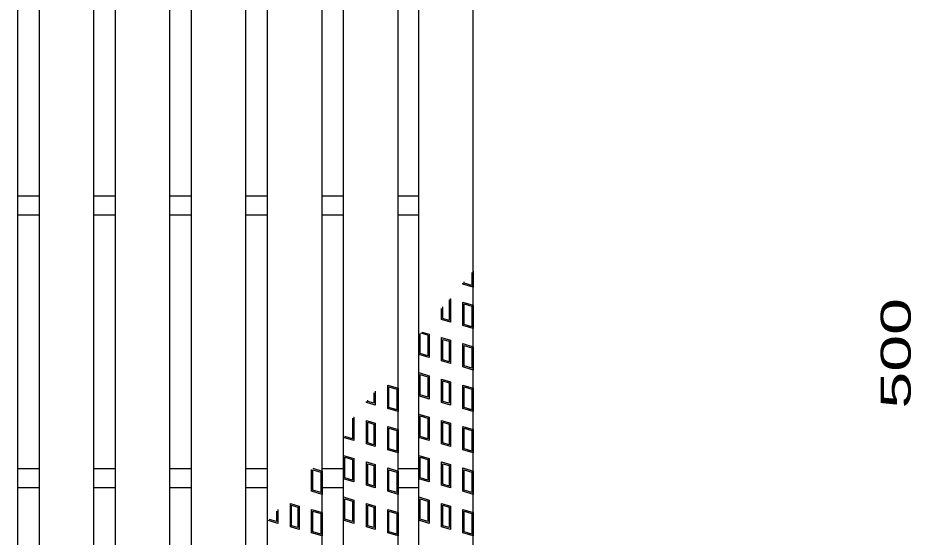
# Model space of a CAD drawing. Units: millimetres, scale not verified. Extents: x -910 to 866, y -641 to 527.
# Drawn here: x -380.6 to -52.8, y -32.4 to 158 of the extents above; entities that cross this region are included whole.
import ezdxf
from ezdxf.enums import TextEntityAlignment as Align

# ---------------------------------------------------------------- set-up
doc = ezdxf.new("R2010")
doc.units = ezdxf.units.MM
doc.header["$LTSCALE"] = 5
for name, color, linetype, lineweight in [('16', 3, 'Continuous', 25), ('17', 3, 'Continuous', 25), ('22', 2, 'Continuous', 25)]:
    doc.layers.add(name, color=color, linetype=linetype, lineweight=lineweight)
doc.styles.add('ベクトル', font='')
doc.styles.get('ベクトル').set_extended_font_data('ベクトル')

msp = doc.modelspace()

# ---------------------------------------------------------------- linework, layer by layer
at = {"layer": '16'}
for p, q in [((-380.6, -204.75), (-380.6, 283.25)), ((-372.7, -204.75), (-372.7, 283.25)), ((-352.7, -204.75), (-352.7, 283.25)), ((-344.8, -204.75), (-344.8, 283.25)), ((-324.8, -204.75), (-324.8, 283.25)), ((-316.9, -204.75), (-316.9, 283.25)), ((-296.9, -204.75), (-296.9, 283.25)), ((-289, -204.75), (-289, 283.25)), ((-269, -204.75), (-269, 283.25)), ((-261.1, -204.75), (-261.1, 283.25)), ((-241.1, -204.75), (-241.1, 283.25)), ((-233.5, -204.75), (-233.5, 283.25)), ((-213.5, -204.75), (-213.5, 283.25)), ((-380.6, 92.75), (-372.7, 92.75)), ((-352.7, 92.75), (-344.8, 92.75)), ((-324.8, 92.75), (-316.9, 92.75)), ((-296.9, 92.75), (-289, 92.75)), ((-269, 92.75), (-261.1, 92.75)), ((-241.1, 92.75), (-233.5, 92.75)), ((-380.6, 85.75), (-372.7, 85.75)), ((-352.7, 85.75), (-344.8, 85.75)), ((-324.8, 85.75), (-316.9, 85.75)), ((-296.9, 85.75), (-289, 85.75)), ((-269, 85.75), (-261.1, 85.75)), ((-241.1, 85.75), (-233.5, 85.75)), ((-380.6, -7.25), (-372.7, -7.25)), ((-352.7, -7.25), (-344.8, -7.25)), ((-324.8, -7.25), (-316.9, -7.25)), ((-296.9, -7.25), (-289, -7.25)), ((-269, -7.25), (-261.1, -7.25)), ((-241.1, -7.25), (-233.5, -7.25)), ((-380.6, -14.25), (-372.7, -14.25)), ((-352.7, -14.25), (-344.8, -14.25)), ((-324.8, -14.25), (-316.9, -14.25)), ((-296.9, -14.25), (-289, -14.25)), ((-269, -14.25), (-261.1, -14.25)), ((-241.1, -14.25), (-233.5, -14.25))]:
    msp.add_line(p, q, dxfattribs=at)
at = {"layer": '17'}
for p, q in [((-213.975, 64.597), (-213.975, 59.888)), ((-213.5, 65.159), (-213.5, 59.25)), ((-217.3, 60.39), (-217.3, 60.665)), ((-213.5, 59.25), (-217.3, 60.39)), ((-216.825, 60.743), (-216.825, 61.227)), ((-213.975, 59.888), (-216.825, 60.743)), ((-222.407, 54.626), (-222.36, 54.612)), ((-222.36, 54.612), (-222.36, 47.054)), ((-222.073, 55.022), (-221.885, 54.966)), ((-221.885, 54.966), (-221.885, 46.416)), ((-217.3, 53.74), (-213.5, 52.6)), ((-217.3, 45.19), (-217.3, 53.74)), ((-216.825, 53.102), (-213.975, 52.247)), ((-216.825, 45.543), (-216.825, 53.102)), ((-213.5, 52.6), (-213.5, 44.05)), ((-225.115, 47.385), (-225.115, 51.425)), ((-224.64, 47.738), (-224.64, 51.986)), ((-213.975, 52.247), (-213.975, 44.688)), ((-221.885, 46.416), (-225.115, 47.385)), ((-222.36, 47.054), (-224.64, 47.738)), ((-232.427, 42.778), (-229.7, 41.96)), ((-213.5, 44.05), (-217.3, 45.19)), ((-213.975, 44.688), (-216.825, 45.543)), ((-233.025, 34.903), (-233.025, 42.072)), ((-230.175, 41.607), (-232.762, 42.383)), ((-230.175, 41.607), (-230.175, 34.048)), ((-229.7, 41.96), (-229.7, 33.41)), ((-225.115, 40.735), (-221.885, 39.766)), ((-225.115, 32.185), (-225.115, 40.735)), ((-224.64, 40.096), (-222.36, 39.412)), ((-224.64, 32.538), (-224.64, 40.096)), ((-222.36, 39.412), (-222.36, 31.854)), ((-221.885, 39.766), (-221.885, 31.216)), ((-217.3, 38.54), (-213.5, 37.4)), ((-217.3, 29.99), (-217.3, 38.54)), ((-216.825, 37.902), (-213.975, 37.047)), ((-216.825, 30.343), (-216.825, 37.902)), ((-213.975, 37.047), (-213.975, 29.488)), ((-213.5, 37.4), (-213.5, 28.85)), ((-229.7, 33.41), (-233.5, 34.55)), ((-230.175, 34.048), (-233.025, 34.903)), ((-221.885, 31.216), (-225.115, 32.185)), ((-222.36, 31.854), (-224.64, 32.538)), ((-213.5, 28.85), (-217.3, 29.99)), ((-213.975, 29.488), (-216.825, 30.343)), ((-233.5, 27.9), (-229.7, 26.76)), ((-233.5, 19.35), (-233.5, 27.9)), ((-233.025, 27.262), (-230.175, 26.407)), ((-233.025, 19.703), (-233.025, 27.262)), ((-230.175, 26.407), (-230.175, 18.848)), ((-229.7, 26.76), (-229.7, 18.21)), ((-244.9, 23.34), (-241.1, 22.2)), ((-244.9, 14.79), (-244.9, 23.34)), ((-225.115, 25.535), (-221.885, 24.566)), ((-225.115, 16.985), (-225.115, 25.535)), ((-224.64, 24.896), (-222.36, 24.212)), ((-224.64, 17.338), (-224.64, 24.896)), ((-222.36, 24.212), (-222.36, 16.654)), ((-221.885, 24.566), (-221.885, 16.016)), ((-217.3, 23.34), (-213.5, 22.2)), ((-217.3, 14.79), (-217.3, 23.34)), ((-249.96, 20.51), (-249.96, 16.654)), ((-249.485, 21.072), (-249.485, 16.016)), ((-244.425, 22.702), (-241.575, 21.847)), ((-244.425, 15.143), (-244.425, 22.702)), ((-241.575, 21.847), (-241.575, 14.288)), ((-241.1, 22.2), (-241.1, 13.65)), ((-230.175, 18.848), (-233.025, 19.703)), ((-216.825, 22.702), (-213.975, 21.847)), ((-216.825, 15.143), (-216.825, 22.702)), ((-213.975, 21.847), (-213.975, 14.288)), ((-213.5, 22.2), (-213.5, 13.65)), ((-252.715, 16.985), (-252.715, 17.252)), ((-249.485, 16.016), (-252.715, 16.985)), ((-252.24, 17.338), (-252.24, 17.814)), ((-249.96, 16.654), (-252.24, 17.338)), ((-229.7, 18.21), (-233.5, 19.35)), ((-221.885, 16.016), (-225.115, 16.985)), ((-222.36, 16.654), (-224.64, 17.338)), ((-241.1, 13.65), (-244.9, 14.79)), ((-241.575, 14.288), (-244.425, 15.143)), ((-213.5, 13.65), (-217.3, 14.79)), ((-213.975, 14.288), (-216.825, 15.143)), ((-257.817, 11.219), (-257.775, 11.207)), ((-257.775, 11.207), (-257.775, 3.648)), ((-257.483, 11.615), (-257.3, 11.56)), ((-257.3, 11.56), (-257.3, 3.01)), ((-252.715, 10.335), (-249.485, 9.366)), ((-252.715, 1.785), (-252.715, 10.335)), ((-233.5, 12.7), (-229.7, 11.56)), ((-233.5, 4.15), (-233.5, 12.7)), ((-233.025, 12.062), (-230.175, 11.207)), ((-233.025, 4.503), (-233.025, 12.062)), ((-230.175, 11.207), (-230.175, 3.648)), ((-229.7, 11.56), (-229.7, 3.01)), ((-225.115, 10.335), (-221.885, 9.366)), ((-225.115, 1.785), (-225.115, 10.335)), ((-252.24, 9.696), (-249.96, 9.012)), ((-252.24, 2.138), (-252.24, 9.696)), ((-249.96, 9.012), (-249.96, 1.454)), ((-249.485, 9.366), (-249.485, 0.816)), ((-244.9, 8.14), (-241.1, 7)), ((-244.9, -0.41), (-244.9, 8.14)), ((-244.425, 7.502), (-241.575, 6.647)), ((-244.425, -0.057), (-244.425, 7.502)), ((-241.575, 6.647), (-241.575, -0.912)), ((-241.1, 7), (-241.1, -1.55)), ((-224.64, 9.696), (-222.36, 9.012)), ((-224.64, 2.138), (-224.64, 9.696)), ((-222.36, 9.012), (-222.36, 1.454)), ((-221.885, 9.366), (-221.885, 0.816)), ((-217.3, 8.14), (-213.5, 7)), ((-217.3, -0.41), (-217.3, 8.14)), ((-216.825, 7.502), (-213.975, 6.647)), ((-216.825, -0.057), (-216.825, 7.502)), ((-213.975, 6.647), (-213.975, -0.912)), ((-213.5, 7), (-213.5, -1.55)), ((-257.3, 3.01), (-261.1, 4.15)), ((-257.775, 3.648), (-260.625, 4.503)), ((-229.7, 3.01), (-233.5, 4.15)), ((-230.175, 3.648), (-233.025, 4.503)), ((-249.485, 0.816), (-252.715, 1.785)), ((-249.96, 1.454), (-252.24, 2.138)), ((-221.885, 0.816), (-225.115, 1.785)), ((-222.36, 1.454), (-224.64, 2.138)), ((-261.1, -2.5), (-257.3, -3.64)), ((-261.1, -11.05), (-261.1, -2.5)), ((-260.625, -3.138), (-257.775, -3.993)), ((-260.625, -10.697), (-260.625, -3.138)), ((-241.1, -1.55), (-244.9, -0.41)), ((-241.575, -0.912), (-244.425, -0.057)), ((-233.5, -2.5), (-229.7, -3.64)), ((-233.5, -11.05), (-233.5, -2.5)), ((-233.025, -3.138), (-230.175, -3.993)), ((-233.025, -10.697), (-233.025, -3.138)), ((-213.5, -1.55), (-217.3, -0.41)), ((-213.975, -0.912), (-216.825, -0.057)), ((-257.775, -3.993), (-257.775, -11.552)), ((-257.3, -3.64), (-257.3, -12.19)), ((-252.715, -4.865), (-249.485, -5.834)), ((-252.715, -13.415), (-252.715, -4.865)), ((-252.24, -5.504), (-249.96, -6.188)), ((-252.24, -13.062), (-252.24, -5.504)), ((-249.96, -6.188), (-249.96, -13.746)), ((-249.485, -5.834), (-249.485, -14.384)), ((-230.175, -3.993), (-230.175, -11.552)), ((-229.7, -3.64), (-229.7, -12.19)), ((-225.115, -4.865), (-221.885, -5.834)), ((-225.115, -13.415), (-225.115, -4.865)), ((-224.64, -5.504), (-222.36, -6.188)), ((-224.64, -13.062), (-224.64, -5.504)), ((-222.36, -6.188), (-222.36, -13.746)), ((-221.885, -5.834), (-221.885, -14.384)), ((-272.8, -15.61), (-272.8, -7.679)), ((-272.382, -7.185), (-269, -8.2)), ((-272.325, -7.698), (-269.475, -8.553)), ((-272.325, -15.257), (-272.325, -7.698)), ((-269.475, -8.553), (-269.475, -16.112)), ((-269, -8.2), (-269, -16.75)), ((-244.9, -7.06), (-241.1, -8.2)), ((-244.9, -15.61), (-244.9, -7.06)), ((-244.425, -7.698), (-241.575, -8.553)), ((-244.425, -15.257), (-244.425, -7.698)), ((-241.575, -8.553), (-241.575, -16.112)), ((-241.1, -8.2), (-241.1, -16.75)), ((-217.3, -7.06), (-213.5, -8.2)), ((-217.3, -15.61), (-217.3, -7.06)), ((-216.825, -7.698), (-213.975, -8.553)), ((-216.825, -15.257), (-216.825, -7.698)), ((-213.975, -8.553), (-213.975, -16.112)), ((-213.5, -8.2), (-213.5, -16.75)), ((-257.3, -12.19), (-261.1, -11.05)), ((-257.775, -11.552), (-260.625, -10.697)), ((-249.96, -13.746), (-252.24, -13.062)), ((-229.7, -12.19), (-233.5, -11.05)), ((-230.175, -11.552), (-233.025, -10.697)), ((-222.36, -13.746), (-224.64, -13.062)), ((-269, -16.75), (-272.8, -15.61)), ((-269.475, -16.112), (-272.325, -15.257)), ((-249.485, -14.384), (-252.715, -13.415)), ((-241.1, -16.75), (-244.9, -15.61)), ((-241.575, -16.112), (-244.425, -15.257)), ((-221.885, -14.384), (-225.115, -13.415)), ((-213.5, -16.75), (-217.3, -15.61)), ((-213.975, -16.112), (-216.825, -15.257)), ((-261.1, -17.7), (-257.3, -18.84)), ((-261.1, -26.25), (-261.1, -17.7)), ((-260.625, -18.338), (-257.775, -19.193)), ((-260.625, -25.897), (-260.625, -18.338)), ((-257.775, -19.193), (-257.775, -26.752)), ((-257.3, -18.84), (-257.3, -27.39)), ((-233.5, -17.7), (-229.7, -18.84)), ((-233.5, -26.25), (-233.5, -17.7)), ((-233.025, -18.338), (-230.175, -19.193)), ((-233.025, -25.897), (-233.025, -18.338)), ((-230.175, -19.193), (-230.175, -26.752)), ((-229.7, -18.84), (-229.7, -27.39)), ((-285.675, -22.903), (-285.675, -26.752)), ((-285.2, -22.342), (-285.2, -27.39)), ((-280.615, -20.065), (-277.385, -21.034)), ((-280.615, -28.615), (-280.615, -20.065)), ((-280.14, -20.704), (-277.86, -21.388)), ((-280.14, -28.262), (-280.14, -20.704)), ((-277.86, -21.388), (-277.86, -28.946)), ((-277.385, -21.034), (-277.385, -29.584)), ((-272.8, -22.26), (-269, -23.4)), ((-272.8, -30.81), (-272.8, -22.26)), ((-272.325, -22.898), (-269.475, -23.753)), ((-272.325, -30.457), (-272.325, -22.898)), ((-252.715, -20.065), (-249.485, -21.034)), ((-252.715, -28.615), (-252.715, -20.065)), ((-252.24, -20.704), (-249.96, -21.388)), ((-252.24, -28.262), (-252.24, -20.704)), ((-249.96, -21.388), (-249.96, -28.946)), ((-249.485, -21.034), (-249.485, -29.584)), ((-244.9, -22.26), (-241.1, -23.4)), ((-244.9, -30.81), (-244.9, -22.26)), ((-244.425, -22.898), (-241.575, -23.753)), ((-244.425, -30.457), (-244.425, -22.898)), ((-225.115, -20.065), (-221.885, -21.034)), ((-225.115, -28.615), (-225.115, -20.065)), ((-224.64, -20.704), (-222.36, -21.388)), ((-224.64, -28.262), (-224.64, -20.704)), ((-222.36, -21.388), (-222.36, -28.946)), ((-221.885, -21.034), (-221.885, -29.584)), ((-217.3, -22.26), (-213.5, -23.4)), ((-217.3, -30.81), (-217.3, -22.26)), ((-216.825, -22.898), (-213.975, -23.753)), ((-216.825, -30.457), (-216.825, -22.898)), ((-285.675, -26.752), (-288.271, -25.973)), ((-269.475, -23.753), (-269.475, -31.312)), ((-269, -23.4), (-269, -31.95)), ((-257.775, -26.752), (-260.625, -25.897)), ((-241.575, -23.753), (-241.575, -31.312)), ((-241.1, -23.4), (-241.1, -31.95)), ((-230.175, -26.752), (-233.025, -25.897)), ((-213.975, -23.753), (-213.975, -31.312)), ((-213.5, -23.4), (-213.5, -31.95)), ((-285.2, -27.39), (-288.605, -26.368)), ((-277.385, -29.584), (-280.615, -28.615)), ((-277.86, -28.946), (-280.14, -28.262)), ((-257.3, -27.39), (-261.1, -26.25)), ((-249.485, -29.584), (-252.715, -28.615)), ((-249.96, -28.946), (-252.24, -28.262)), ((-229.7, -27.39), (-233.5, -26.25)), ((-221.885, -29.584), (-225.115, -28.615)), ((-222.36, -28.946), (-224.64, -28.262)), ((-269, -31.95), (-272.8, -30.81)), ((-269.475, -31.312), (-272.325, -30.457)), ((-241.1, -31.95), (-244.9, -30.81)), ((-241.575, -31.312), (-244.425, -30.457)), ((-213.5, -31.95), (-217.3, -30.81)), ((-213.975, -31.312), (-216.825, -30.457))]:
    msp.add_line(p, q, dxfattribs=at)

# ---------------------------------------------------------------- texts
at = {"layer": '22', "style": 'ベクトル', "width": 1.65}
msp.add_text(' 500 ', height=11, rotation=90, dxfattribs=at).set_placement((-58.5, 8), align=Align.MIDDLE_LEFT)

doc.saveas('drawing.dxf')
